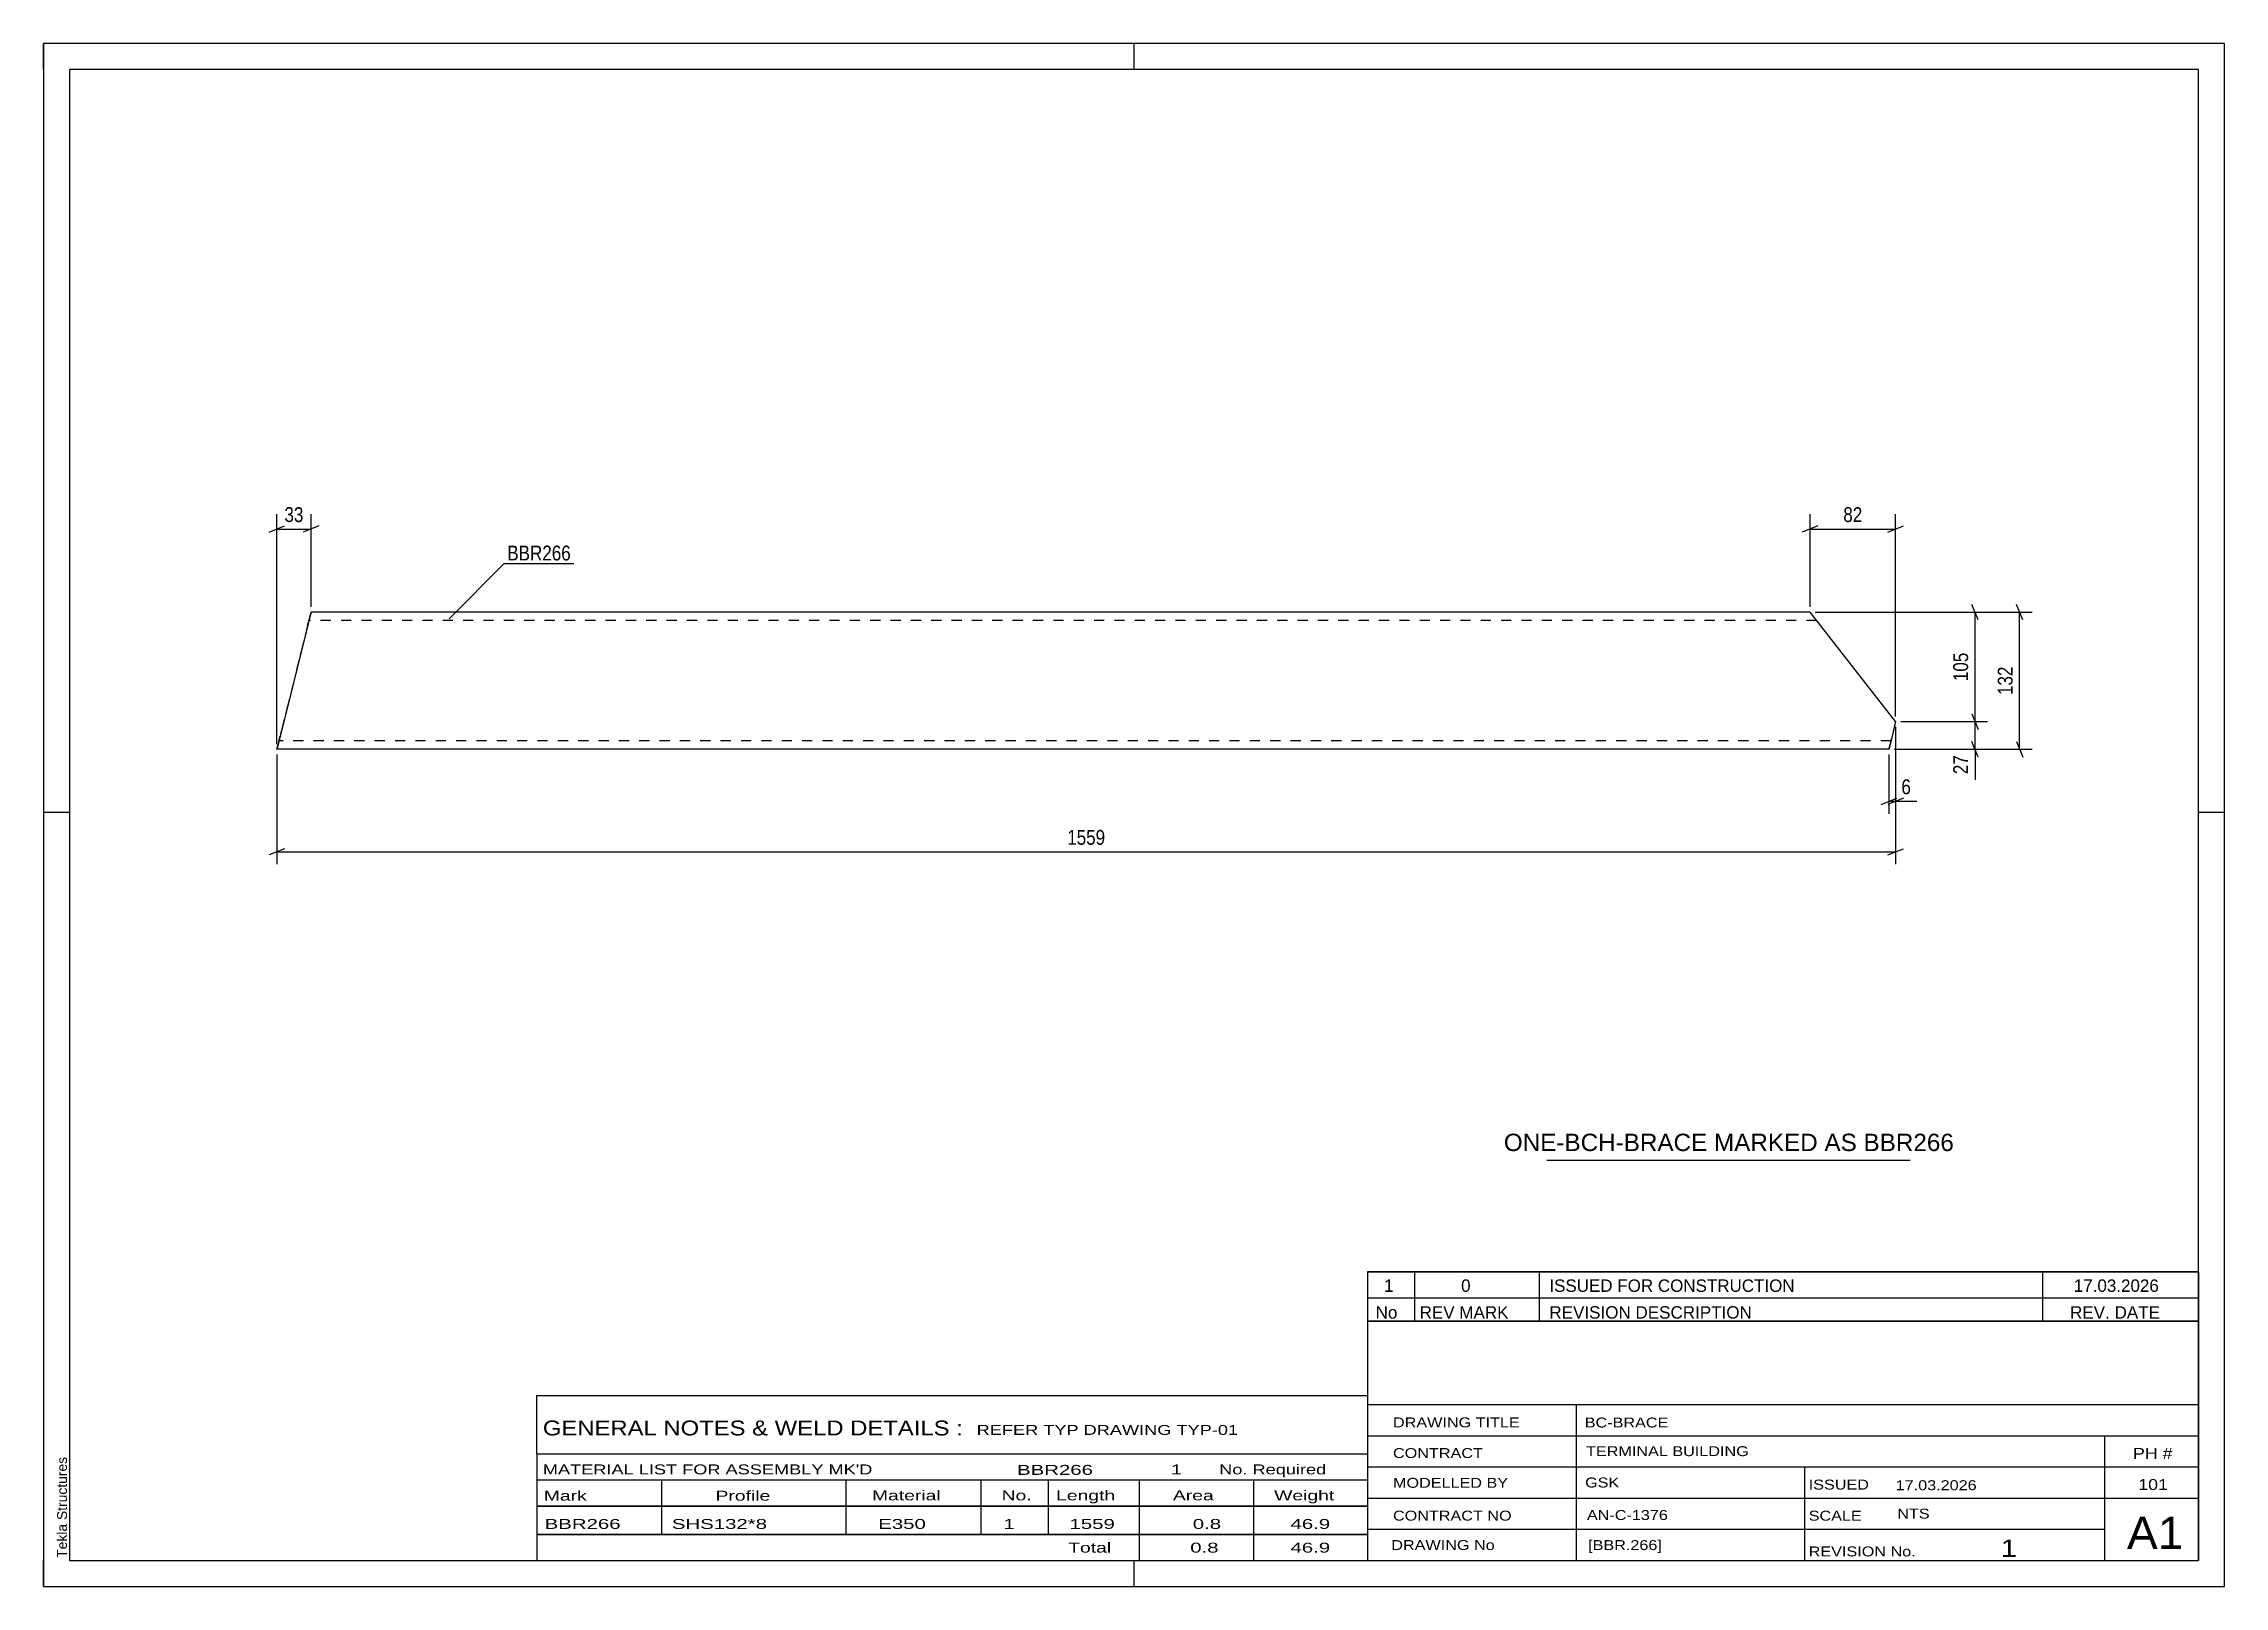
# Model space of a CAD drawing. Header units: millimetres. Extents: x 0 to 420, y 0 to 297.
import ezdxf

# ---------------------------------------------------------------- set-up
doc = ezdxf.new("R2010")
doc.units = ezdxf.units.MM
doc.linetypes.add('DXK_LINE_DOT2', pattern=[3.9198, 1.9599, -1.9599])
doc.styles.add('Arial', font='ARIAL.TTF', dxfattribs={"height": 0.2})
doc.styles.add('Arial Narrow', font='ARIALN.TTF', dxfattribs={"height": 0.2})

# ---------------------------------------------------------------- blocks, each defined once
blk = doc.blocks.new('Unknown-585398992-1161')
at = {"color": 5, "linetype": 'Continuous'}
for p, q in [((420, 297), (0, 297)), ((0, 297), (0, 0)), ((0, 292), (0, 297)), ((210, 292), (210, 297)), ((420, 0), (420, 297)), ((415, 292), (5, 292)), ((5, 292), (5, 5)), ((415, 5), (415, 292)), ((5, 149), (0, 149)), ((420, 149), (415, 149)), ((0, 0), (0, 5)), ((5, 5), (415, 5)), ((210, 0), (210, 5)), ((0, 0), (420, 0))]:
    blk.add_line(p, q, dxfattribs=at)
at = {"color": 174, "linetype": 'Continuous', "style": 'Arial'}
blk.add_text('Tekla Structures', height=1.9102, rotation=90, dxfattribs=at).set_placement((4.5, 5.5))
blk = doc.blocks.new('Part-585398992-1601 - 1597')
at = {"color": 2, "linetype": 'Continuous'}
for p, q in [((51.01, 185.57), (45.41, 163.12)), ((51.01, 185.57), (51.26, 186.61)), ((51.26, 186.61), (51.44, 187.3)), ((51.44, 187.3), (51.5, 187.55)), ((51.5, 187.55), (51.5, 187.55)), ((340.21, 187.55), (51.5, 187.55)), ((356.67, 166.48), (340.21, 187.55)), ((356.67, 166.48), (355.87, 163.12)), ((44.92, 161.15), (44.98, 161.39)), ((355.41, 161.15), (44.92, 161.15)), ((44.98, 161.39), (45.15, 162.08)), ((45.15, 162.08), (45.41, 163.12)), ((355.46, 161.39), (355.41, 161.15)), ((355.63, 162.08), (355.46, 161.39)), ((355.87, 163.12), (355.63, 162.08))]:
    blk.add_line(p, q, dxfattribs=at)
at = {"color": 7, "linetype": 'DXK_LINE_DOT2'}
for p, q in [((51.1, 185.95), (45.56, 163.73)), ((50.85, 184.96), (45.56, 163.73)), ((50.85, 184.96), (45.56, 163.73)), ((50.85, 184.96), (51.07, 185.82)), ((50.85, 184.96), (50.98, 185.48)), ((50.98, 185.48), (51.01, 185.57)), ((51.01, 185.57), (51.07, 185.82)), ((51.07, 185.82), (51.1, 185.95)), ((51.07, 185.82), (51.1, 185.95)), ((51.26, 186.61), (51.1, 185.95)), ((51.1, 185.95), (51.1, 185.95)), ((341.46, 185.95), (51.1, 185.95)), ((51.44, 187.3), (51.26, 186.61)), ((51.5, 187.55), (51.44, 187.3)), ((51.5, 187.55), (51.5, 187.55)), ((356.67, 166.48), (355.81, 162.87)), ((356.67, 166.48), (355.81, 162.87)), ((356.67, 166.48), (355.9, 163.21)), ((44.98, 161.39), (44.92, 161.15)), ((45.15, 162.08), (44.98, 161.39)), ((45.35, 162.87), (45.15, 162.08)), ((45.32, 162.75), (45.35, 162.87)), ((45.35, 162.87), (45.32, 162.75)), ((355.78, 162.75), (45.32, 162.75)), ((45.56, 163.73), (45.35, 162.87)), ((45.56, 163.73), (45.35, 162.87)), ((45.35, 162.87), (45.43, 163.21)), ((45.43, 163.21), (45.56, 163.73)), ((355.4, 161.15), (355.46, 161.39)), ((355.46, 161.39), (355.63, 162.08)), ((355.63, 162.08), (355.81, 162.87)), ((355.78, 162.75), (355.81, 162.87)), ((355.78, 162.75), (355.81, 162.87)), ((355.81, 162.87), (355.9, 163.21))]:
    blk.add_line(p, q, dxfattribs=at)
blk = doc.blocks.new('StraightDimension-585398992-1831 - 1597')
at = {"color": 7, "linetype": 'Continuous'}
for p, q in [((356.67, 165.48), (356.67, 148.75)), ((355.4, 160.15), (355.4, 148.75)), ((353.9, 150.55), (356.9, 151.75)), ((358.17, 151.75), (355.17, 150.55)), ((355.4, 151.15), (356.67, 151.15))]:
    blk.add_line(p, q, dxfattribs=at)
at = {"color": 0}
blk.add_wipeout([(360.22, 151.9), (360.22, 156.1), (357.19, 156.1), (357.19, 151.9)], dxfattribs=at)
at = {"color": 7, "linetype": 'Continuous'}
blk.add_line((356.67, 151.15), (360.75, 151.15), dxfattribs=at)
blk.add_line((356.67, 151.15), (360.75, 151.15), dxfattribs=at)
at = {"color": 3, "style": 'Arial Narrow'}
blk.add_text('6', height=2.86, dxfattribs=at).set_placement((357.79, 152.5))
blk = doc.blocks.new('StraightDimension-585398992-2023 - 1597')
at = {"color": 7, "linetype": 'Continuous'}
for p, q in [((44.92, 162.15), (44.92, 206.4)), ((51.5, 188.55), (51.5, 206.4)), ((43.42, 202.95), (46.42, 204.15)), ((44.92, 203.55), (51.5, 203.55)), ((53, 204.15), (50, 202.95))]:
    blk.add_line(p, q, dxfattribs=at)
at = {"color": 0}
blk.add_wipeout([(50.64, 204.3), (50.64, 208.5), (45.78, 208.5), (45.78, 204.3)], dxfattribs=at)
at = {"color": 3, "style": 'Arial Narrow'}
blk.add_text('33', height=2.863, dxfattribs=at).set_placement((46.38, 204.9))
blk = doc.blocks.new('StraightDimension-585398992-2021 - 1597')
at = {"color": 7, "linetype": 'Continuous'}
for p, q in [((340.21, 188.55), (340.21, 206.4)), ((356.67, 167.48), (356.67, 206.4)), ((341.71, 204.15), (338.71, 202.95)), ((340.21, 203.55), (356.67, 203.55)), ((355.17, 202.95), (358.17, 204.15))]:
    blk.add_line(p, q, dxfattribs=at)
at = {"color": 0}
blk.add_wipeout([(350.86, 204.3), (350.86, 208.5), (346.01, 208.5), (346.01, 204.3)], dxfattribs=at)
at = {"color": 3, "style": 'Arial Narrow'}
blk.add_text('82', height=2.863, dxfattribs=at).set_placement((346.61, 204.9))
blk = doc.blocks.new('StraightDimension-585398992-2079 - 1597')
at = {"color": 7, "linetype": 'Continuous'}
for p, q in [((356.67, 165.48), (356.67, 139.01)), ((44.92, 160.15), (44.92, 139.01)), ((46.42, 142.01), (43.42, 140.81)), ((44.92, 141.41), (356.67, 141.41)), ((355.17, 140.81), (358.17, 142.01))]:
    blk.add_line(p, q, dxfattribs=at)
at = {"color": 0}
blk.add_wipeout([(205.05, 142.16), (205.05, 146.36), (196.54, 146.36), (196.54, 142.16)], dxfattribs=at)
at = {"color": 3, "style": 'Arial Narrow'}
blk.add_text('1559', height=2.863, dxfattribs=at).set_placement((197.14, 142.76))
blk = doc.blocks.new('StraightDimension-585398992-2091 - 1597')
at = {"color": 7, "linetype": 'Continuous'}
for p, q in [((372.59, 186.05), (371.39, 189.05)), ((341.21, 187.55), (374.39, 187.55)), ((371.99, 166.48), (371.99, 187.55)), ((357.67, 166.48), (374.39, 166.48)), ((371.39, 167.98), (372.59, 164.98))]:
    blk.add_line(p, q, dxfattribs=at)
at = {"color": 0}
blk.add_wipeout([(371.24, 180.35), (367.04, 180.35), (367.04, 173.67), (371.24, 173.67)], dxfattribs=at)
at = {"color": 3, "style": 'Arial Narrow'}
blk.add_text('105', height=2.863, rotation=90.0002, dxfattribs=at).set_placement((370.64, 174.27))
blk = doc.blocks.new('StraightDimension-585398992-2092 - 1597')
at = {"color": 7, "linetype": 'Continuous'}
for p, q in [((357.67, 166.48), (374.39, 166.48)), ((371.39, 167.98), (372.59, 164.98)), ((371.99, 161.15), (371.99, 166.48)), ((356.41, 161.15), (374.39, 161.15)), ((372.59, 159.65), (371.39, 162.65))]:
    blk.add_line(p, q, dxfattribs=at)
at = {"color": 0}
blk.add_wipeout([(371.24, 160.62), (367.04, 160.62), (367.04, 155.76), (371.24, 155.76)], dxfattribs=at)
at = {"color": 7, "linetype": 'Continuous'}
blk.add_line((371.99, 161.15), (371.99, 155.24), dxfattribs=at)
blk.add_line((371.99, 161.15), (371.99, 155.24), dxfattribs=at)
at = {"color": 3, "style": 'Arial Narrow'}
blk.add_text('27', height=2.863, rotation=90.0002, dxfattribs=at).set_placement((370.64, 156.36))
blk = doc.blocks.new('StraightDimension-585398992-2121 - 1597')
at = {"color": 7, "linetype": 'Continuous'}
for p, q in [((381.16, 186.05), (379.96, 189.05)), ((341.21, 187.55), (382.96, 187.55)), ((380.56, 161.15), (380.56, 187.55)), ((356.4, 161.15), (382.96, 161.15)), ((379.96, 162.65), (381.16, 159.65))]:
    blk.add_line(p, q, dxfattribs=at)
at = {"color": 0}
blk.add_wipeout([(379.81, 177.69), (375.61, 177.69), (375.61, 171), (379.81, 171)], dxfattribs=at)
at = {"color": 3, "style": 'Arial Narrow'}
blk.add_text('132', height=2.863, rotation=90.0002, dxfattribs=at).set_placement((379.21, 171.6))
blk = doc.blocks.new('Unknown-585398992-2192')
at = {"color": 7, "linetype": 'Continuous'}
for p, q in [((255, 51.05), (255, 5)), ((255, 51.05), (415, 51.05)), ((415, 51), (415, 5)), ((255, 35), (415, 35)), ((295.14, 35), (295.14, 5)), ((255, 29), (415, 29)), ((397, 5.05), (397, 29.05)), ((255, 23), (415, 23)), ((339.14, 23), (339.14, 5)), ((255, 17), (415, 17)), ((255, 11), (397, 11)), ((255, 5), (415, 5))]:
    blk.add_line(p, q, dxfattribs=at)
at = {"color": 7, "style": 'Arial Narrow'}
for s, height, width, p in [('DRAWING TITLE', 1.9089, 1.425378, (259.88, 30.61)), ('BC-BRACE', 1.909, 1.425378, (296.81, 30.59)), ('CONTRACT', 1.909, 1.425378, (259.88, 24.71)), ('TERMINAL BUILDING', 1.9089, 1.425378, (297.06, 25.07)), ('MODELLED BY', 1.9089, 1.425378, (259.88, 18.98)), ('GSK', 1.909, 1.425378, (296.88, 19.04)), ('ISSUED', 1.909, 1.425378, (339.94, 18.64)), ('17.03.2026', 1.909, 1.425378, (356.69, 18.52)), ('CONTRACT NO', 1.9089, 1.425378, (259.88, 12.66)), ('AN-C-1376', 1.909, 1.425378, (297.23, 12.78)), ('SCALE', 1.909, 1.425378, (339.94, 12.65)), ('A1', 6.204, 1.25, (401.24, 7.2)), ('DRAWING No', 1.909, 1.425378, (259.56, 7)), ('[BBR.266]', 1.909, 1.425378, (297.46, 6.99)), ('1', 3.34, 1.5, (376.91, 5.68)), ('REVISION No.', 1.9089, 1.425378, (339.94, 5.77))]:
    blk.add_text(s, height=height, dxfattribs=dict(at, width=width)).set_placement(p)
at = {"color": 7, "linetype": 'Continuous', "style": 'Arial Narrow'}
for s, height, width, p in [('PH #', 2.1, 1.42538, (402.4, 24.55)), ('101', 2.1, 1.42538, (403.41, 18.55)), ('NTS', 1.909, 1.425378, (357, 13.05))]:
    blk.add_text(s, height=height, dxfattribs=dict(at, width=width)).set_placement(p)
blk = doc.blocks.new('Unknown-585398992-2193')
at = {"color": 7, "linetype": 'Continuous'}
for p, q in [((255, 60.55), (415, 60.55)), ((415, 60.55), (255, 60.55)), ((255, 60.55), (255, 55.55)), ((264, 60.55), (264, 55.55)), ((288, 60.55), (288, 55.55)), ((385, 60.55), (385, 55.55)), ((415, 60.55), (415, 55.55)), ((255, 55.55), (415, 55.55)), ((255, 55.55), (255, 51.05)), ((255, 55.55), (415, 55.55)), ((264, 55.55), (264, 51.05)), ((288, 55.55), (288, 51.05)), ((385, 55.55), (385, 51.05)), ((415, 55.55), (415, 51.05)), ((415, 51.05), (255, 51.05))]:
    blk.add_line(p, q, dxfattribs=at)
at = {"color": 7, "linetype": 'Continuous', "style": 'Arial Narrow'}
for s, height, width, p in [('1', 2.39, 1.196471, (258.16, 56.7)), ('0', 2.39, 1.196471, (273, 56.7)), ('ISSUED FOR CONSTRUCTION', 2.3861, 1.196471, (290, 56.7)), ('17.03.2026', 2.386, 1.196471, (391, 56.7)), ('No', 2.386, 1.2, (256.54, 51.55)), ('REV MARK', 2.386, 1.2, (265, 51.55)), ('REVISION DESCRIPTION', 2.3861, 1.2, (290, 51.55)), ('REV. DATE', 2.386, 1.2, (390.28, 51.55))]:
    blk.add_text(s, height=height, dxfattribs=dict(at, width=width)).set_placement(p)
blk = doc.blocks.new('Unknown-585398992-2194')
at = {"color": 7, "linetype": 'Continuous'}
for p, q in [((95, 36.75), (255, 36.75)), ((95, 25.5), (95, 36.75)), ((255, 36.75), (255, 25.5)), ((95, 25.5), (255, 25.5)), ((95, 25.5), (95, 20.5)), ((255, 25.5), (255, 20.5)), ((95, 20.5), (255, 20.5)), ((95, 20.5), (95, 15.5)), ((119, 20.5), (119, 15.5)), ((154.5, 20.5), (154.5, 15.5)), ((180.5, 20.5), (180.5, 15.5)), ((193.5, 20.5), (193.5, 15.5)), ((211, 20.5), (211, 15.5)), ((233, 20.5), (233, 15.5)), ((255, 20.5), (255, 15.5)), ((95, 15.5), (255, 15.5)), ((95, 15.45), (95, 10.05)), ((95, 15.45), (255, 15.45)), ((119, 15.5), (119, 10)), ((154.5, 15.5), (154.5, 10)), ((180.5, 15.5), (180.5, 10)), ((193.5, 15.5), (193.5, 10)), ((211, 15.5), (211, 10)), ((233, 15.5), (233, 10)), ((255, 15.45), (255, 10.05)), ((95, 10.05), (255, 10.05)), ((95, 10), (255, 10)), ((95, 10), (95, 5)), ((211, 10), (211, 5)), ((233, 10), (233, 5)), ((255, 10), (255, 5)), ((95, 5), (255, 5))]:
    blk.add_line(p, q, dxfattribs=at)
at = {"color": 7, "style": 'Arial Narrow'}
for s, height, width, p in [('GENERAL NOTES & WELD DETAILS :', 2.8633, 1.4, (96.15, 29.06)), ('REFER TYP DRAWING TYP-01', 1.9089, 1.6, (179.7, 29.16)), ("MATERIAL LIST FOR ASSEMBLY MK'D", 1.9089, 1.6, (96.15, 21.56)), ('BBR266', 1.909, 1.794707, (187.48, 21.47)), ('1', 1.91, 1.794707, (217.08, 21.56)), ('No. Required', 1.9089, 1.6, (226.41, 21.56)), ('Mark', 1.909, 1.7, (96.34, 16.5)), ('Profile', 1.909, 1.7, (129.41, 16.5)), ('Material', 1.909, 1.7, (159.54, 16.56)), ('No.', 1.909, 1.7, (184.5, 16.56)), ('Length', 1.909, 1.7, (195, 16.56)), ('Area', 1.909, 1.7, (217.5, 16.56)), ('Weight', 1.909, 1.7, (237, 16.56))]:
    blk.add_text(s, height=height, dxfattribs=dict(at, width=width)).set_placement(p)
at = {"color": 7, "linetype": 'Continuous', "style": 'Arial Narrow'}
for s, height, width, p in [('BBR266', 1.909, 1.794707, (96.5, 11.06)), ('SHS132*8', 1.909, 1.794707, (121, 11.06)), ('E350', 1.909, 1.794707, (160.74, 11.06)), ('1', 1.91, 1.794707, (184.86, 11.06)), ('1559', 1.909, 1.794707, (197.58, 11.06)), ('0.8', 1.909, 1.794707, (221.32, 11.06)), ('46.9', 1.909, 1.794707, (240.14, 11.06)), ('Total', 1.909, 1.7, (197.33, 6.5)), ('0.8', 1.909, 1.794707, (220.83, 6.5)), ('46.9', 1.909, 1.794707, (240.14, 6.5))]:
    blk.add_text(s, height=height, dxfattribs=dict(at, width=width)).set_placement(p)
blk = doc.blocks.new('Unknown-585398992-2195')
at = {"color": 7, "linetype": 'Continuous'}
blk.add_line((289.5, 82.05), (359.5, 82.05), dxfattribs=at)
at = {"color": 7, "style": 'Arial'}
blk.add_text('ONE-BCH-BRACE MARKED AS BBR266', height=3.3428, dxfattribs=at).set_placement((281.23, 83.8))
blk = doc.blocks.new('Mark-585398992-1633 - 1597')
at = {"color": 0}
blk.add_wipeout([(101.54, 197.5), (101.54, 200.5), (89.3, 200.5), (89.3, 197.5)], dxfattribs=at)
blk.add_wipeout([(101.54, 197.5), (101.54, 200.5), (89.3, 200.5), (89.3, 197.5)], dxfattribs=at)
at = {"color": 30, "linetype": 'Continuous'}
for p, q in [((78.1, 186.29), (88.7, 196.9)), ((88.7, 196.9), (102.14, 196.9))]:
    blk.add_line(p, q, dxfattribs=at)
at = {"color": 3, "style": 'Arial Narrow'}
blk.add_text('BBR266', height=2.863, dxfattribs=at).set_placement((89.3, 197.5))

msp = doc.modelspace()

# ---------------------------------------------------------------- block references
for name in ['Unknown-585398992-1161', 'Part-585398992-1601 - 1597', 'Unknown-585398992-2195', 'Unknown-585398992-2193', 'Unknown-585398992-2192', 'Unknown-585398992-2194']:
    msp.add_blockref(name, (0, 0))

# ---------------------------------------------------------------- next in the draw order: block references
for name in ['StraightDimension-585398992-2023 - 1597', 'Mark-585398992-1633 - 1597', 'StraightDimension-585398992-1831 - 1597']:
    msp.add_blockref(name, (0, 0))

# ---------------------------------------------------------------- next in the draw order: block references
msp.add_blockref('StraightDimension-585398992-2021 - 1597', (0, 0))

# ---------------------------------------------------------------- next in the draw order: block references
msp.add_blockref('StraightDimension-585398992-2079 - 1597', (0, 0))

# ---------------------------------------------------------------- next in the draw order: block references
msp.add_blockref('StraightDimension-585398992-2091 - 1597', (0, 0))

# ---------------------------------------------------------------- next in the draw order: block references
msp.add_blockref('StraightDimension-585398992-2092 - 1597', (0, 0))

# ---------------------------------------------------------------- next in the draw order: block references
msp.add_blockref('StraightDimension-585398992-2121 - 1597', (0, 0))

doc.saveas('drawing.dxf')
